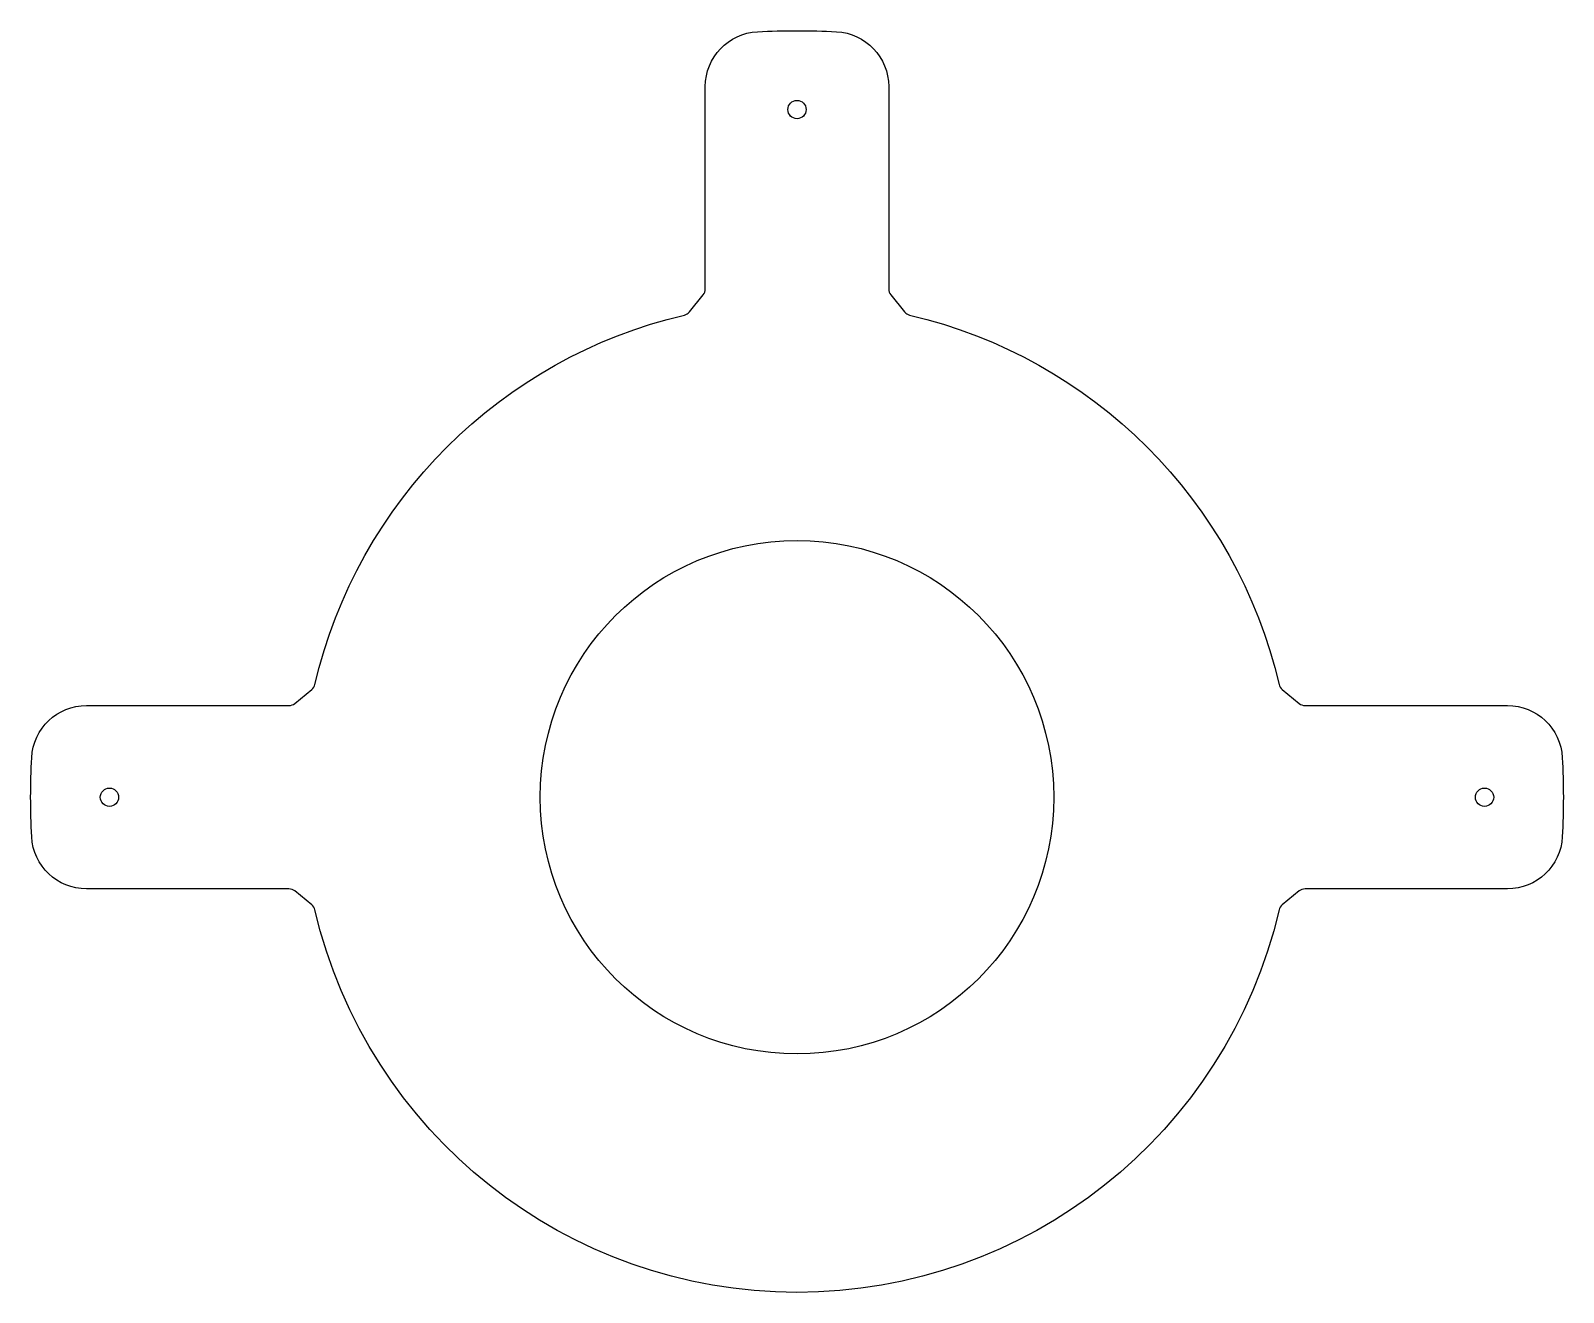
# Model space of a CAD drawing. Header units: millimetres. Extents: x -41.8 to 41.8, y -27 to 41.8.
import ezdxf

# ---------------------------------------------------------------- set-up
doc = ezdxf.new("R2010")
doc.units = ezdxf.units.MM
doc.layers.get('0').update_dxf_attribs({"linetype": 'CONTINUOUS'})

msp = doc.modelspace()

# ---------------------------------------------------------------- linework, layer by layer
msp.add_lwpolyline([(26.291, -6.145, -0.79323), (-26.291, -6.145, 0.166049), (-26.463, -5.871), (-27.395, -5.112, 0.172431), (-27.711, -5), (-38.748, -5, -0.399189), (-41.744, -2.155, -0.02579), (-41.744, 2.155, -0.399189), (-38.748, 5), (-27.711, 5, 0.172431), (-27.395, 5.112), (-26.463, 5.871, 0.166049), (-26.291, 6.145, -0.285282), (-6.145, 26.291, 0.166049), (-5.871, 26.463), (-5.112, 27.395, 0.172431), (-5, 27.711), (-5, 38.748, -0.399189), (-2.155, 41.744, -0.02579), (2.155, 41.744, -0.399189), (5, 38.748), (5, 27.711, 0.172431), (5.112, 27.395), (5.871, 26.463, 0.166049), (6.145, 26.291, -0.285282), (26.291, 6.145, 0.166049), (26.463, 5.871), (27.395, 5.112, 0.172431), (27.711, 5), (38.748, 5, -0.399189), (41.744, 2.155, -0.02579), (41.744, -2.155, -0.399189), (38.748, -5), (27.711, -5, 0.172431), (27.395, -5.112), (26.463, -5.871, 0.166049)], format="xyb", close=True)
for centre, radius in [((0, 37.5), 0.5), ((0, 0), 14), ((-37.5, 0), 0.5), ((37.5, 0), 0.5)]:
    msp.add_circle(centre, radius)

doc.saveas('drawing.dxf')
